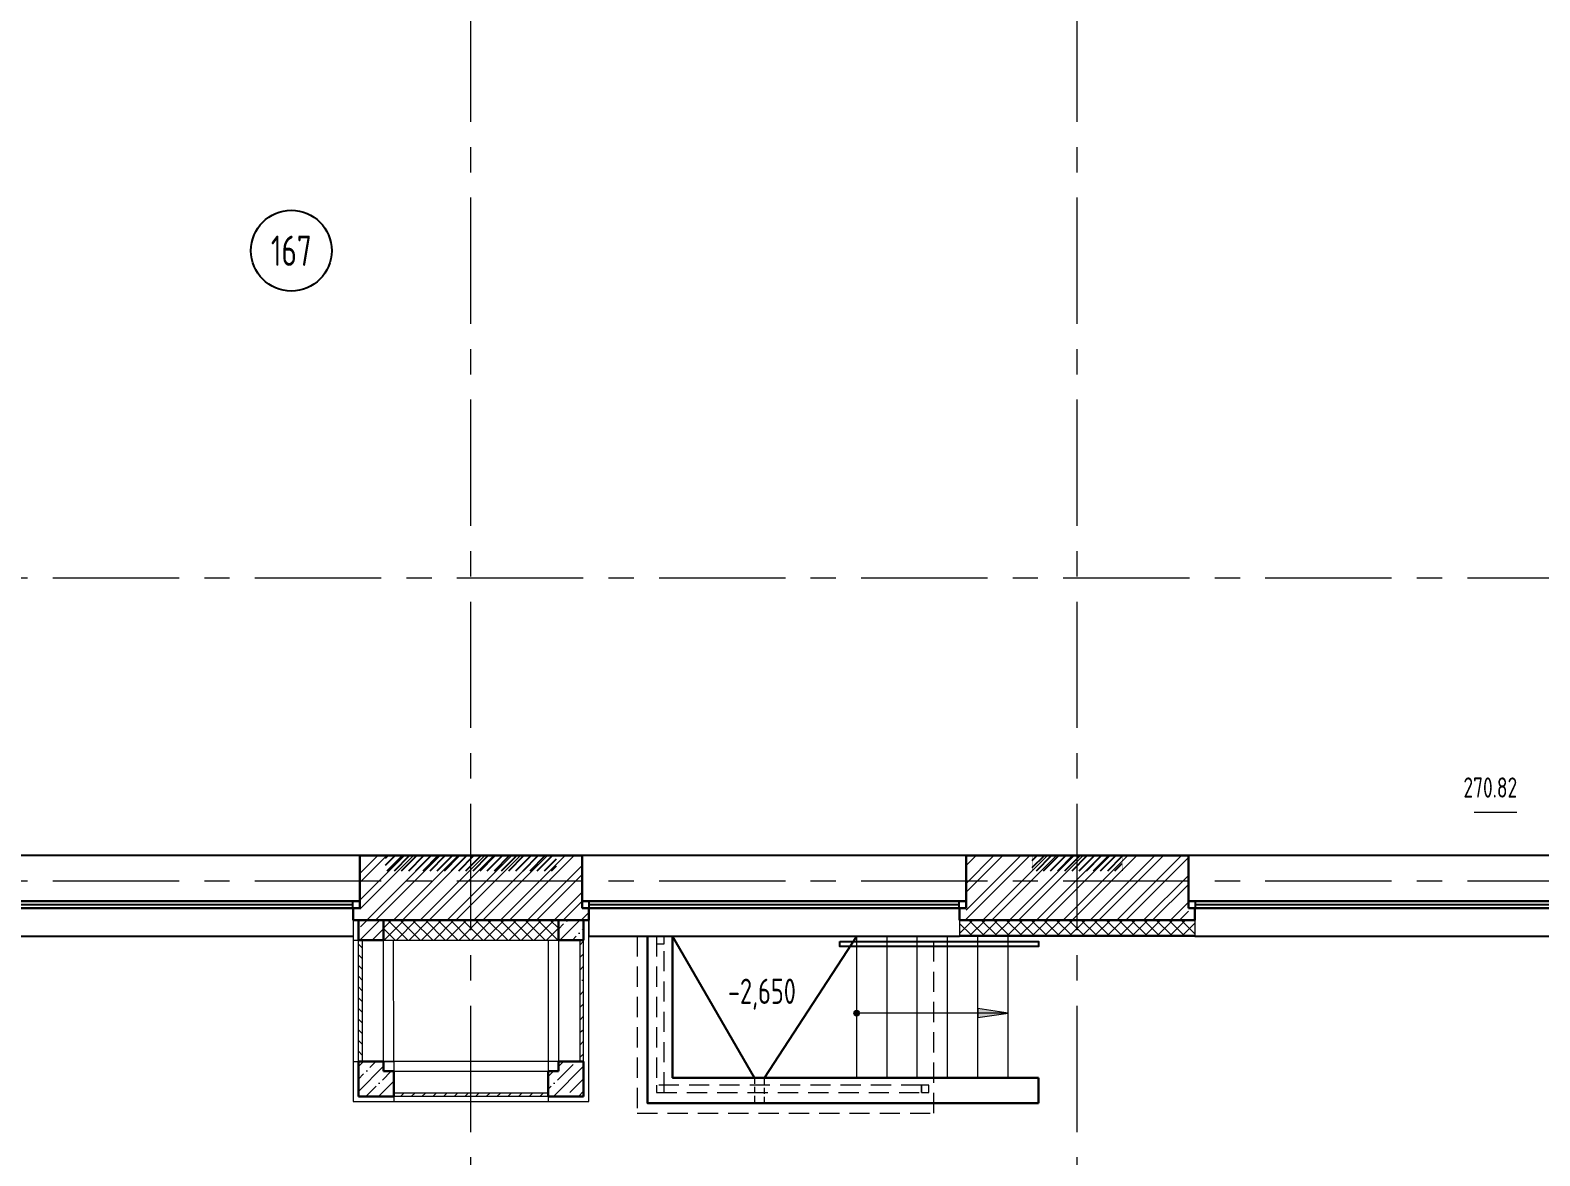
# Model space of a CAD drawing. Header units: millimetres. Extents: x -8689834 to 9420486, y -73560 to 166298.
# Drawn here: x -174592 to -159650, y 112878 to 124021 of the extents above; entities that cross this region are included whole.
import ezdxf
from ezdxf import colors
from ezdxf.entities.mleader import LeaderData, LeaderLine
from ezdxf.enums import TextEntityAlignment as Align
from ezdxf.math import Vec2, Vec3

# ---------------------------------------------------------------- set-up
doc = ezdxf.new("R2010")
doc.units = ezdxf.units.MM
doc.header["$MEASUREMENT"] = 0
doc.linetypes.add('ADSK_Штриховая_ш2 п1', pattern=[3, 2, -1])
doc.linetypes.add('CENTER', pattern=[2, 1.25, -0.25, 0.25, -0.25])
doc.layers.get('0').update_dxf_attribs({"color": 250, "lineweight": 9})
for name, color, linetype, lineweight in [('_0', 250, 'Continuous', 9), ('АР_Лестницы', 250, 'Continuous', 15), ('АР_Лестницы ограждение', 94, 'Continuous', 25), ('АР_Маркер экспликации', 239, 'Continuous', 13), ('АР_МосжилНии_Стены', 127, 'Continuous', 30), ('АР_Навесной фасад', 190, 'Continuous', 5), ('АР_Номер помещения', 1, 'Continuous', 25), ('АР_Оси', 195, 'Continuous', 9), ('АР_Отметки', 250, 'Continuous', 15), ('АР_Помещения_площадь', 19, 'Continuous', 9), ('АР_Сущ Несущая стена', 216, 'Continuous', 30), ('АР_тонкая линия', 250, 'Continuous', 0), ('АР_Утеплитель', 154, 'Continuous', 9), ('АР_Штриховка кирпич', 250, 'Continuous', 9), ('АР_Штриховка монолит', 250, 'Continuous', 9), ('Подвал', 250, 'Continuous', 30), ('Штриховка', 7, 'Continuous', 5)]:
    doc.layers.add(name, color=color, linetype=linetype, lineweight=lineweight)
doc.layers.add('АР_Кровля дорожки', color=245, linetype='Continuous')
doc.layers.add('АР_новое окно', color=155, linetype='Continuous')
doc.layers.add('ТХ_Задание КР', color=7, linetype='Continuous', true_color=0x9a5430)
doc.styles.add('ISOCPEUR', font='isocpeur.ttf', dxfattribs={"width": 0.7})
doc.styles.get("Standard").update_dxf_attribs({"font": 'isocpeur.ttf', "width": 0.7})
pattern_1 = [(45, (-1163613.57, 164426.86), (-132.58252, 132.58252), []), (45, (-1163525.18, 164426.86), (-132.58252, 132.58252), [])]

# ---------------------------------------------------------------- blocks, each defined once
blk = doc.blocks.new('*U146')
at = {"layer": 'АР_новое окно', "lineweight": 20}
for p, q in [((0, 3800), (-70, 3800)), ((0, 0), (-70, 0))]:
    blk.add_line(p, q, dxfattribs=at)
at = {"layer": 'АР_новое окно'}
for p, q in [((-70, 3800), (-70, 0)), ((-70, 0), (-70, 3800)), ((0, 3800), (0, 0)), ((0, 3730), (-70, 3730)), ((-35, 3730), (-35, 70)), ((0, 70), (-70, 70))]:
    blk.add_line(p, q, dxfattribs=at)
blk = doc.blocks.new('блок новое окно')
at = {"layer": 'АР_Навесной фасад', "ltscale": 100}
for points in [[(65, -640), (65, -800)], [(3735, -640), (3735, -800)]]:
    blk.add_lwpolyline(points, dxfattribs=at)
at = {"layer": 'АР_новое окно', "ltscale": 100}
for p, q in [((3800, 0), (0, 0)), ((3735, -521), (0, -521))]:
    blk.add_line(p, q, dxfattribs=at)
blk.add_lwpolyline([(65, -800), (3735, -800)], dxfattribs=at)
at = {"layer": 'АР_Сущ Несущая стена', "ltscale": 100}
for p, q in [((0, -521), (0, 0)), ((3800, -521), (3800, 0)), ((65, -521), (0, -521)), ((65, -521), (65, -640)), ((3800, -521), (3735, -521)), ((3735, -521), (3735, -640))]:
    blk.add_line(p, q, dxfattribs=at)
at = {"layer": 'АР_новое окно', "ltscale": 100, "xscale": -1, "rotation": 90}
blk.add_blockref('*U146', (3800, -521), dxfattribs=at)
blk = doc.blocks.new('*U36')
at = {"layer": 'АР_Номер помещения', "color": 7}
blk.add_circle((-5286, -2353), 400, dxfattribs=at)
at = {"layer": 'АР_Помещения_площадь', "color": 7}
blk.add_line((6842, -7913), (6420, -7913), dxfattribs=at)
at = {"color": 7, "style": 'ISOCPEUR', "width": 0.7, "flags": 1}
blk.add_attdef('КАТЕГОРИЯ', (-499, -2092), '', height=250, dxfattribs=at)
at = {"layer": 'АР_Номер помещения', "color": 7, "style": 'ISOCPEUR', "width": 0.7}
blk.add_attdef('НОМЕР_ПОМЕЩЕНИЯ', text='', height=300, dxfattribs=at).set_placement((-5286, -2353), align=Align.MIDDLE_CENTER)
at = {"layer": 'АР_Помещения_площадь', "color": 7, "lineweight": 30, "width": 0.7, "flags": 104}
blk.add_attdef('ИМЯ_ПОМЕЩЕНИЯ', text='', height=100, dxfattribs=at).set_placement((158, 1217), align=Align.MIDDLE_CENTER)
at = {"layer": 'АР_Помещения_площадь', "color": 7, "style": 'ISOCPEUR', "width": 0.7}
blk.add_attdef('ПЛОЩАДЬ_ПОМЕЩЕНИЯ', text='', height=200, dxfattribs=at).set_placement((6847, -7667), align=Align.MIDDLE_RIGHT)
blk = doc.blocks.new('*U29')
h = blk.add_hatch(color=256)
h.dxf.hatch_style = 1
edge = h.paths.add_edge_path()
edge.add_arc((0, 0), 27.6, 359.64, 719.64)
h = blk.add_hatch(color=256)
h.dxf.hatch_style = 1
h.paths.add_polyline_path([(1200, -44), (1200, 44), (1500, 0)])
blk.add_line((1500, 0), (0, 0))
blk.add_lwpolyline([(1200, 44), (1200, -44), (1500, 0), (1200, 44)])
blk.add_circle((0, 0), 27.6)
blk = doc.blocks.new('_DotSmall')
at = {"color": 0, "linetype": 'ByBlock', "const_width": 0.5}
blk.add_lwpolyline([(-0.0625, 0, 1), (0.0625, 0, 1)], format="xyb", close=True, dxfattribs=at)
blk = doc.blocks.new('Подложка')
at = {"layer": 'АР_Утеплитель', "ltscale": 100}
h = blk.add_hatch(dxfattribs=at)
h.set_pattern_fill('ANSI37', scale=700)
h.set_pattern_definition([(45, (-1147433.89, 163885.4), (-61.871843, 61.871843), []), (135, (-1147433.89, 163885.4), (-61.871843, -61.871843), [])])
h.paths.add_polyline_path([(-169363.92, 115210.64), (-169363.92, 115058.26)], flags=17)
h.paths.add_polyline_path([(-169363.92, 115013.26), (-169363.92, 115210.68), (-170583.92, 115213.26), (-170583.92, 115013.26)])
h.paths.add_polyline_path([(-171093.92, 115013.26), (-170994.91, 115013.26), (-170583.92, 115013.26), (-170583.92, 115213.26), (-171093.92, 115210.68)])
h.paths.add_polyline_path([(-170994.01, 113811.25), (-170994.05, 113811.25), (-170994.1, 113811.25)], flags=17)
h.paths.add_polyline_path([(-170994.86, 115013.26), (-170994.01, 113811.25), (-170993.89, 113811.25)])
h = blk.add_hatch(dxfattribs=at)
h.set_pattern_fill('ANSI37', scale=700)
h.set_pattern_definition([(45, (-1141433.89, 163882.83), (-61.871843, 61.871843), []), (135, (-1141433.89, 163882.83), (-61.871843, -61.871843), [])])
h.paths.add_polyline_path([(-163063.92, 115210.68), (-165393.92, 115210.68), (-165393.92, 115060.68), (-163063.92, 115060.68)])
at = {"layer": 'АР_Штриховка кирпич', "ltscale": 100}
h = blk.add_hatch(dxfattribs=at)
h.set_pattern_fill('ANSI32', scale=500)
h.set_pattern_definition(pattern_1)
h.paths.add_polyline_path([(-169128.92, 115850.68), (-171328.92, 115850.68), (-171328.92, 115210.68), (-169063.92, 115210.68), (-169063.92, 115329.6), (-169128.92, 115329.6)])
h = blk.add_hatch(dxfattribs=at)
h.set_pattern_fill('ANSI32', scale=500)
h.set_pattern_definition(pattern_1)
h.paths.add_polyline_path([(-163128.92, 115850.68), (-165328.92, 115850.68), (-165328.92, 115210.68), (-163128.92, 115210.68)])
h = blk.add_hatch(dxfattribs=at)
h.set_pattern_fill('ANSI31', scale=600, angle=90)
h.set_pattern_definition([(135, (-57031.28, 284811.826), (-53.033009, -53.033009), [])])
h.paths.add_polyline_path([(-171343.92, 113808.08), (-171343.92, 115013.26), (-171306.58, 115013.26), (-171306.58, 113808.08)])
h = blk.add_hatch(dxfattribs=at)
h.set_pattern_fill('ANSI31', scale=600)
h.set_pattern_definition([(45, (9.736, -810.87), (-53.033009, 53.033009), [])])
h.paths.add_polyline_path([(-170994.01, 113501.77), (-169463.83, 113501.77), (-169463.83, 113464.43), (-170994.01, 113464.43)])
at = {"layer": 'АР_Штриховка монолит', "ltscale": 500}
h = blk.add_hatch(dxfattribs=at)
h.set_pattern_fill('ANSI35', scale=700)
h.paths.add_polyline_path([(-171093.92, 115210.68), (-171343.92, 115210.68), (-171343.92, 115013.26), (-171093.92, 115013.26)])
h = blk.add_hatch(dxfattribs=at)
h.set_pattern_fill('ANSI35', scale=700)
h.paths.add_polyline_path([(-169363.92, 115210.68), (-169113.92, 115210.68), (-169113.92, 115013.26), (-169363.92, 115013.26)])
h = blk.add_hatch(dxfattribs=at)
h.set_pattern_fill('ANSI35', scale=700)
h.paths.add_polyline_path([(-170994.01, 113714.43), (-170994.01, 113714.31), (-170994.01, 113464.55), (-170994.01, 113464.43)], flags=17)
h.paths.add_polyline_path([(-170994.01, 113465.38), (-170994.01, 113699.84), (-170994.01, 113714.43), (-170994.01, 113464.43)])
h.paths.add_polyline_path([(-171093.92, 113811.25), (-171343.92, 113811.25), (-171343.92, 113464.43), (-170994.01, 113464.55), (-170994.01, 113714.31), (-171093.92, 113714.43)])
h.paths.add_polyline_path([(-169151.25, 113811.25), (-169113.92, 113811.25), (-169113.92, 115058.26), (-169151.25, 115058.26)])
h = blk.add_hatch(dxfattribs=at)
h.set_pattern_fill('ANSI35', scale=700)
h.paths.add_polyline_path([(-169463.83, 113698.7), (-169463.83, 113714.43), (-169463.78, 113464.43), (-169463.83, 113464.43)], flags=17)
h.paths.add_polyline_path([(-169463.83, 113465.24), (-169463.83, 113698.7), (-169463.83, 113464.43)], flags=16)
h.paths.add_polyline_path([(-169363.92, 113811.25), (-169113.92, 113811.25), (-169113.92, 113464.43), (-169463.78, 113464.43), (-169463.83, 113714.43), (-169363.92, 113714.43)])
at = {"layer": 'ТХ_Задание КР', "ltscale": 100, "transparency": 33554636}
h = blk.add_hatch(dxfattribs=at)
h.set_pattern_fill('ANSI31', scale=400)
h.set_pattern_definition([(45, (6000, -11651.34), (-35.355339, 35.355339), [])])
h.paths.add_polyline_path([(-171073.91, 115700.6), (-171073.91, 115850.64), (-169383.91, 115850.64), (-169383.91, 115700.6)])
h = blk.add_hatch(dxfattribs=at)
h.set_pattern_fill('ANSI31', scale=400)
h.set_pattern_definition([(45, (12000, -11651.295), (-35.355339, 35.355339), [])])
h.paths.add_polyline_path([(-164673.91, 115700.64), (-164673.91, 115850.68), (-163783.91, 115850.68), (-163783.91, 115700.64)])
at = {"color": 7, "lineweight": 30, "ltscale": 100}
blk.add_line((-164611.71, 113650.68, -6.9), (-164611.71, 113400.68, -6.9), dxfattribs=at)
at = {"color": 7, "ltscale": 150}
for points in [[(-167424.5, 113650.68), (-168233.16, 115050.68)], [(-167324.5, 113650.68), (-166411.71, 115050.68)]]:
    blk.add_lwpolyline(points, dxfattribs=at)
at = {"layer": '_0', "color": 7, "ltscale": 100}
for points in [[(-171343.92, 113811.25), (-171343.92, 115013.26), (-171306.58, 115013.26), (-171306.58, 113811.25)], [(-169113.92, 113811.25), (-169113.92, 115013.26), (-169151.25, 115013.26), (-169151.25, 113811.25)], [(-170994.01, 113501.77), (-169463.83, 113501.77), (-169463.83, 113464.43), (-170994.01, 113464.43)]]:
    blk.add_lwpolyline(points, close=True, dxfattribs=at)
at = {"layer": 'АР_Лестницы', "color": 7, "ltscale": 100}
for p, q in [((-166411.71, 113650.68, -3.45), (-166411.71, 115050.68, -3.45)), ((-166111.37, 113650.68, 0.32), (-166111.37, 115050.68, 0.32)), ((-165811.71, 113650.68, -3.45), (-165811.71, 115050.68, -3.45)), ((-165511.71, 113650.68, -3.45), (-165511.71, 115050.68, -3.45)), ((-165211.71, 113650.68, -3.45), (-165211.71, 115050.68, -3.45)), ((-164911.71, 113650.68, -3.45), (-164911.71, 115050.68, -3.45))]:
    blk.add_line(p, q, dxfattribs=at)
at = {"layer": 'АР_Лестницы', "color": 7, "lineweight": 30, "ltscale": 100}
for points in [[(-164611.71, 113400.68), (-168483.16, 113400.68), (-168483.16, 115050.68)], [(-164611.71, 113650.68), (-168233.16, 113650.68), (-168233.16, 115050.68)]]:
    blk.add_lwpolyline(points, dxfattribs=at)
at = {"layer": 'АР_Лестницы ограждение', "color": 7, "ltscale": 100}
blk.add_lwpolyline([(-166577.98, 115000.68), (-164611.71, 115000.68), (-164611.71, 114950.68), (-166577.98, 114950.68)], close=True, dxfattribs=at)
at = {"layer": 'АР_МосжилНии_Стены', "color": 7, "ltscale": 100}
for p, q in [((-171343.92, 115210.68), (-171343.92, 115013.26)), ((-171093.92, 115210.68), (-171093.92, 115013.26)), ((-169363.92, 115013.26), (-169363.92, 115210.68)), ((-169113.92, 115013.26), (-169113.92, 115210.68)), ((-171343.92, 115013.26), (-171093.92, 115013.26)), ((-169113.92, 115013.26), (-169363.92, 115013.26)), ((-171343.92, 113811.25), (-171343.92, 113464.43)), ((-171093.92, 113811.25), (-171343.92, 113811.25)), ((-171093.92, 113811.25), (-171093.92, 113714.43)), ((-171093.92, 113714.43), (-170994.01, 113714.43)), ((-170994.01, 113714.43), (-170994.01, 113464.43)), ((-169463.83, 113714.43), (-169363.92, 113714.43)), ((-169363.92, 113714.43), (-169363.92, 113811.25)), ((-169363.92, 113811.25), (-169113.92, 113811.25)), ((-169113.92, 113464.43), (-169113.92, 113811.25)), ((-171343.92, 113464.43), (-170994.01, 113464.43)), ((-169463.83, 113464.43), (-169113.92, 113464.43))]:
    blk.add_line(p, q, dxfattribs=at)
blk.add_lwpolyline([(-169463.83, 113714.43), (-169463.83, 113464.43)], dxfattribs=at)
at = {"layer": 'АР_Навесной фасад', "color": 7, "ltscale": 100}
for p, q in [((-165393.92, 115060.68), (-163063.92, 115060.68)), ((-165393.92, 115050.68), (-163063.92, 115050.68)), ((-171393.92, 115013.26), (-169363.92, 115013.26)), ((-171393.92, 113811.25), (-170994.01, 113811.25)), ((-170994.01, 113714.43), (-169463.83, 113714.43)), ((-169463.83, 113813.56), (-169463.83, 113714.43))]:
    blk.add_line(p, q, dxfattribs=at)
for points in [[(-169363.92, 115013.26), (-169363.92, 113811.25), (-171093.92, 113811.25), (-171093.39, 115013.26)], [(-169464.89, 115013.26), (-169463.83, 113813.56), (-170994.01, 113811.25), (-170994.91, 115013.26)]]:
    blk.add_lwpolyline(points, dxfattribs=at)
at = {"layer": 'АР_Оси', "color": 7, "linetype": 'CENTER', "ltscale": 1000}
for p, q in [((-170233.92, 134363.15), (-170233.92, 78630.8)), ((-164233.92, 134363.15), (-164233.92, 78252.6)), ((-224367.61, 118600.68), (-141189.21, 118600.68)), ((-224367.61, 115600.68), (-141189.21, 115600.68))]:
    blk.add_line(p, q, dxfattribs=at)
at = {"layer": 'АР_Сущ Несущая стена', "color": 7, "ltscale": 100}
for p, q in [((-171328.92, 115850.68), (-169128.92, 115850.68)), ((-165328.92, 115850.68), (-163128.92, 115850.68)), ((-165328.92, 115329.6), (-165328.92, 115850.68)), ((-171393.92, 115210.68), (-169063.92, 115210.68)), ((-165328.92, 115329.6), (-165393.92, 115329.6)), ((-165393.92, 115329.6), (-165393.92, 115210.68)), ((-165393.92, 115210.68), (-163063.92, 115210.68))]:
    blk.add_line(p, q, dxfattribs=at)
at = {"layer": 'АР_тонкая линия', "color": 7, "linetype": 'ADSK_Штриховая_ш2 п1', "ltscale": 100}
blk.add_lwpolyline([(-168583.16, 115050.68), (-168583.16, 113300.68), (-165649.24, 113300.68), (-165649.24, 115050.68)], dxfattribs=at)
for points in [[(-168391.92, 113504.56), (-168318.16, 113504.56), (-168317.65, 115050.68), (-168391.4, 115050.68)], [(-168391.92, 113578.31), (-168391.92, 113504.56), (-165770.37, 113504.78), (-165770.37, 113578.54)]]:
    blk.add_lwpolyline(points, close=True, dxfattribs=at)
at = {"layer": 'АР_тонкая линия', "color": 7, "linetype": 'ADSK_Штриховая_ш2 п1', "ltscale": 30}
blk.add_lwpolyline([(-167324.5, 113650.68), (-167424.5, 113650.68), (-167424.51, 113400.68), (-167324.5, 113400.68)], close=True, dxfattribs=at)
at = {"layer": 'АР_Утеплитель', "color": 7, "ltscale": 0.25}
for p, q in [((-171393.92, 115210.68), (-171393.92, 113414.43)), ((-169063.92, 113414.43), (-169063.92, 115210.68))]:
    blk.add_line(p, q, dxfattribs=at)
at = {"layer": 'Подвал', "color": 7, "lineweight": 13, "ltscale": 500}
for points in [[(-168391.4, 114977.32), (-168317.62, 114977.32), (-168317.62, 115050.68), (-168391.4, 115050.68)], [(-165770.37, 113504.56), (-165696.62, 113504.56), (-165696.62, 113578.54), (-165770.37, 113578.54)]]:
    blk.add_lwpolyline(points, close=True, dxfattribs=at)
at = {"layer": 'ТХ_Задание КР', "color": 7, "ltscale": 100, "const_width": 2}
for points in [[(-171073.91, 115700.6), (-171073.91, 115850.64), (-169383.91, 115850.64), (-169383.91, 115700.6)], [(-164673.91, 115700.64), (-164673.91, 115850.68), (-163783.91, 115850.68), (-163783.91, 115700.64)]]:
    blk.add_lwpolyline(points, close=True, dxfattribs=at)
at = {"layer": 'Штриховка', "color": 7, "ltscale": 500}
for p, q in [((-171306.58, 115013.26), (-171256.58, 115013.26)), ((-169161.25, 115013.26), (-169211.25, 115013.26)), ((-170994.01, 113811.25), (-170994.01, 113714.43)), ((-171393.92, 113414.43), (-169063.92, 113414.43)), ((-170994.01, 113464.43), (-170994.01, 113414.43)), ((-169463.83, 113464.43), (-169463.83, 113414.43))]:
    blk.add_line(p, q, dxfattribs=at)
at = {"color": 7}
for p in [(-175128.92, 115850.68), (-169128.92, 115850.68)]:
    blk.add_blockref('блок новое окно', p, dxfattribs=at)
at = {"layer": 'АР_Лестницы', "color": 7, "ltscale": 100}
blk.add_blockref('*U29', (-166411.71, 114290.68, -3.45), dxfattribs=at)
at = {"layer": 'АР_Маркер экспликации', "color": 7}
ref = blk.add_blockref('*U36', (-166721.36, 124190.73), dxfattribs=at)
ref.add_attrib('НОМЕР_ПОМЕЩЕНИЯ', '167', dxfattribs={"layer": 'АР_Номер помещения', "color": 7, "height": 300, "style": 'ISOCPEUR', "width": 0.7}).set_placement((-172007.5, 121837.8), align=Align.MIDDLE_CENTER)
ref.add_attrib('ПЛОЩАДЬ_ПОМЕЩЕНИЯ', '270.82', dxfattribs={"layer": 'АР_Помещения_площадь', "color": 7, "height": 200, "style": 'ISOCPEUR', "width": 0.7}).set_placement((-159874.07, 116523.85), align=Align.MIDDLE_RIGHT)
at = {"layer": 'АР_новое окно', "color": 7}
blk.add_blockref('блок новое окно', (-163128.92, 115850.68), dxfattribs=at)
at = {"layer": 'АР_Отметки', "color": 7}
ml = blk.add_multileader_mtext('Standard', dxfattribs=at)
ml.set_content('-0,180', color=7, style='ISOCPEUR')
ml.set_leader_properties(color=256, linetype='Continuous', lineweight=-1)
ml.set_arrow_properties(name='DOTSMALL')
ml.build(insert=Vec2(0, 0))
ml.multileader.update_dxf_attribs({"has_text_frame": 1, "text_left_attachment_type": 4, "text_right_attachment_type": 4, "dogleg_length": 100, "arrow_head_size": 180})
ctx = ml.context
ctx.base_point, ctx.char_height, ctx.arrow_head_size, ctx.landing_gap_size, ctx.plane_origin = Vec3(-187330.86, 132104.91), 250, 180, 50, Vec3(-189492.07, 131156.16)
ctx.left_attachment, ctx.right_attachment = 4, 4
notes = []
notes.append((ctx, [(0, (0, 0, 0), (0, 0), (1, 0), 1, [])]))
ctx.mtext.insert, ctx.mtext.width, ctx.mtext.line_spacing_style, ctx.mtext.flow_direction = Vec3(-187280.86, 132438.24), 852.697, 2, 5
ml = blk.add_multileader_mtext('Standard', dxfattribs=at)
ml.set_content('-1,140', color=7, style='ISOCPEUR')
ml.set_leader_properties(color=256, linetype='Continuous', lineweight=-1)
ml.set_arrow_properties(name='DOTSMALL')
ml.build(insert=Vec2(0, 0))
ml.multileader.update_dxf_attribs({"has_text_frame": 1, "text_left_attachment_type": 4, "text_right_attachment_type": 4, "dogleg_length": 100, "arrow_head_size": 180})
ctx = ml.context
ctx.base_point, ctx.char_height, ctx.arrow_head_size, ctx.landing_gap_size, ctx.plane_origin = Vec3(-177632.95, 129806.93), 250, 180, 50, Vec3(-177725.51, 129707.92)
ctx.left_attachment, ctx.right_attachment = 4, 4
notes.append((ctx, [(0, (0, 0, 0), (0, 0), (1, 0), 1, [])]))
ctx.mtext.insert, ctx.mtext.width, ctx.mtext.line_spacing_style, ctx.mtext.flow_direction = Vec3(-177582.95, 130140.26), 852.697, 2, 5
ml = blk.add_multileader_mtext('Standard', dxfattribs=at)
ml.set_content('-0,180', color=7, style='ISOCPEUR')
ml.set_leader_properties(color=256, linetype='Continuous', lineweight=-1)
ml.set_arrow_properties(name='DOTSMALL')
ml.build(insert=Vec2(0, 0))
ml.multileader.update_dxf_attribs({"has_text_frame": 1, "text_left_attachment_type": 4, "text_right_attachment_type": 4, "dogleg_length": 100, "arrow_head_size": 180})
ctx = ml.context
ctx.base_point, ctx.char_height, ctx.arrow_head_size, ctx.landing_gap_size, ctx.plane_origin = Vec3(-186007.86, 129680.96), 250, 180, 50, Vec3(-188169.07, 128732.21)
ctx.left_attachment, ctx.right_attachment = 4, 4
notes.append((ctx, [(0, (0, 0, 0), (0, 0), (1, 0), 1, [])]))
ctx.mtext.insert, ctx.mtext.width, ctx.mtext.line_spacing_style, ctx.mtext.flow_direction = Vec3(-185957.86, 130014.3), 852.697, 2, 5
ml = blk.add_multileader_mtext('Standard', dxfattribs=at)
ml.set_content('Л.4', color=7, style='ISOCPEUR')
ml.set_leader_properties(color=256, linetype='Continuous', lineweight=-1)
ml.set_arrow_properties(name='DOTSMALL')
ml.build(insert=Vec2(0, 0))
ml.multileader.update_dxf_attribs({"has_text_frame": 1, "text_left_attachment_type": 4, "text_right_attachment_type": 4, "dogleg_length": 100, "arrow_head_size": 180})
ctx = ml.context
ctx.base_point, ctx.char_height, ctx.arrow_head_size, ctx.landing_gap_size, ctx.plane_origin = Vec3(-184816.28, 129601.58), 250, 180, 50, Vec3(-159580.37, 117978.47)
ctx.left_attachment, ctx.right_attachment = 4, 4
notes.append((ctx, [(0, (0, 0, 0), (0, 0), (1, 0), 1, [])]))
ctx.mtext.insert, ctx.mtext.width, ctx.mtext.line_spacing_style, ctx.mtext.flow_direction = Vec3(-184766.28, 129934.92), 852.697, 2, 5
ml = blk.add_multileader_mtext('Standard', dxfattribs=at)
ml.set_content('-0,180', color=7, style='ISOCPEUR')
ml.set_leader_properties(color=256, linetype='Continuous', lineweight=-1)
ml.set_arrow_properties(name='DOTSMALL')
ml.build(insert=Vec2(0, 0))
ml.multileader.update_dxf_attribs({"has_text_frame": 1, "text_left_attachment_type": 4, "text_right_attachment_type": 4, "dogleg_length": 100, "arrow_head_size": 180})
ctx = ml.context
ctx.base_point, ctx.char_height, ctx.arrow_head_size, ctx.landing_gap_size, ctx.plane_origin = Vec3(-195902.06, 128915.24), 250, 180, 50, Vec3(-198063.28, 127966.49)
ctx.left_attachment, ctx.right_attachment = 4, 4
notes.append((ctx, [(0, (0, 0, 0), (0, 0), (1, 0), 1, [])]))
ctx.mtext.insert, ctx.mtext.width, ctx.mtext.line_spacing_style, ctx.mtext.flow_direction = Vec3(-195852.06, 129248.58), 852.697, 2, 5
ml = blk.add_multileader_mtext('Standard', dxfattribs=at)
ml.set_content('-1,140', color=7, style='ISOCPEUR')
ml.set_leader_properties(color=256, linetype='Continuous', lineweight=-1)
ml.set_arrow_properties(name='DOTSMALL')
ml.build(insert=Vec2(0, 0))
ml.multileader.update_dxf_attribs({"has_text_frame": 1, "text_left_attachment_type": 4, "text_right_attachment_type": 4, "dogleg_length": 100, "arrow_head_size": 180})
ctx = ml.context
ctx.base_point, ctx.char_height, ctx.arrow_head_size, ctx.landing_gap_size, ctx.plane_origin = Vec3(-180313.72, 128673.32, 0), 250, 180, 50, Vec3(-180395.12, 128959.46, 0)
ctx.left_attachment, ctx.right_attachment = 4, 4
notes.append((ctx, [(0, (0, 0, 0), (0, 0), (1, 0), 1, [])]))
ctx.mtext.insert, ctx.mtext.width, ctx.mtext.line_spacing_style, ctx.mtext.flow_direction = Vec3(-180263.72, 129006.66, 0), 852.697, 2, 5
ml = blk.add_multileader_mtext('Standard', dxfattribs=at)
ml.set_content('-0,180', color=7, style='ISOCPEUR')
ml.set_leader_properties(color=256, linetype='Continuous', lineweight=-1)
ml.set_arrow_properties(name='DOTSMALL')
ml.build(insert=Vec2(0, 0))
ml.multileader.update_dxf_attribs({"has_text_frame": 1, "text_left_attachment_type": 4, "text_right_attachment_type": 4, "dogleg_length": 100, "arrow_head_size": 180})
ctx = ml.context
ctx.base_point, ctx.char_height, ctx.arrow_head_size, ctx.landing_gap_size, ctx.plane_origin = Vec3(-204920.73, 122356.47), 250, 180, 50, Vec3(-207081.94, 121407.72)
ctx.left_attachment, ctx.right_attachment = 4, 4
notes.append((ctx, [(0, (0, 0, 0), (0, 0), (1, 0), 1, [])]))
ctx.mtext.insert, ctx.mtext.width, ctx.mtext.line_spacing_style, ctx.mtext.flow_direction = Vec3(-204870.73, 122689.8), 852.697, 2, 5
ml = blk.add_multileader_mtext('Standard', dxfattribs=at)
ml.set_content('{\\W0.8;-2,730}', color=7, style='ISOCPEUR')
ml.set_leader_properties(color=256, linetype='Continuous', lineweight=-1)
ml.set_arrow_properties(name='DOTSMALL')
ml.build(insert=Vec2(0, 0))
ml.multileader.update_dxf_attribs({"has_text_frame": 1, "text_left_attachment_type": 4, "text_right_attachment_type": 4, "dogleg_length": 100, "arrow_head_size": 180})
ctx = ml.context
ctx.base_point, ctx.char_height, ctx.arrow_head_size, ctx.landing_gap_size, ctx.plane_origin = Vec3(-314791.32, 121809.02, 0), 250, 180, 50, Vec3(-319449.83, 117956.71, 0)
ctx.left_attachment, ctx.right_attachment = 4, 4
notes.append((ctx, [(0, (0, 0, 0), (0, 0), (1, 0), 1, [])]))
ctx.mtext.insert, ctx.mtext.width, ctx.mtext.defined_height, ctx.mtext.line_spacing_style, ctx.mtext.flow_direction = Vec3(-314741.32, 122142.35, 0), 769.989, 343.89, 2, 5
ml = blk.add_multileader_mtext('Standard', dxfattribs=at)
ml.set_content('0,000', color=7, style='ISOCPEUR')
ml.set_leader_properties(color=256, linetype='Continuous', lineweight=-1)
ml.set_arrow_properties(name='DOTSMALL')
ml.build(insert=Vec2(0, 0))
ml.multileader.update_dxf_attribs({"has_text_frame": 1, "text_left_attachment_type": 4, "text_right_attachment_type": 4, "dogleg_length": 100, "arrow_head_size": 180})
ctx = ml.context
ctx.base_point, ctx.char_height, ctx.arrow_head_size, ctx.landing_gap_size, ctx.plane_origin = Vec3(-186893.33, 121409.37), 250, 180, 50, Vec3(-189054.54, 120460.62)
ctx.left_attachment, ctx.right_attachment = 4, 4
notes.append((ctx, [(0, (0, 0, 0), (0, 0), (1, 0), 1, [])]))
ctx.mtext.insert, ctx.mtext.width, ctx.mtext.line_spacing_style, ctx.mtext.flow_direction = Vec3(-186843.33, 121742.7), 852.697, 2, 5
ml = blk.add_multileader_mtext('Standard', dxfattribs=at)
ml.set_content('{\\W0.8;-2,430}', color=7, style='ISOCPEUR')
ml.set_leader_properties(color=256, linetype='Continuous', lineweight=-1)
ml.set_arrow_properties(name='DOTSMALL')
ml.build(insert=Vec2(0, 0))
ml.multileader.update_dxf_attribs({"has_text_frame": 1, "text_left_attachment_type": 4, "text_right_attachment_type": 4, "dogleg_length": 100, "arrow_head_size": 180})
ctx = ml.context
ctx.base_point, ctx.char_height, ctx.arrow_head_size, ctx.landing_gap_size, ctx.plane_origin = Vec3(-301002.25, 120038.58), 250, 180, 50, Vec3(-299949.55, 118383.41)
ctx.left_attachment, ctx.right_attachment = 4, 4
notes.append((ctx, [(0, (0, 0, 0), (0, 0), (1, 0), 1, [])]))
ctx.mtext.insert, ctx.mtext.width, ctx.mtext.line_spacing_style, ctx.mtext.flow_direction = Vec3(-300952.25, 120371.92), 852.697, 2, 5
ml = blk.add_multileader_mtext('Standard', dxfattribs=at)
ml.set_content('{\\W0.8;-2,430}', color=7, style='ISOCPEUR')
ml.set_leader_properties(color=256, linetype='Continuous', lineweight=-1)
ml.set_arrow_properties(name='DOTSMALL')
ml.build(insert=Vec2(0, 0))
ml.multileader.update_dxf_attribs({"has_text_frame": 1, "text_left_attachment_type": 4, "text_right_attachment_type": 4, "dogleg_length": 100, "arrow_head_size": 180})
ctx = ml.context
ctx.base_point, ctx.char_height, ctx.arrow_head_size, ctx.landing_gap_size, ctx.plane_origin = Vec3(-336711.89, 117132.66), 250, 180, 50, Vec3(-335659.19, 115477.48)
ctx.left_attachment, ctx.right_attachment = 4, 4
notes.append((ctx, [(0, (0, 0, 0), (0, 0), (1, 0), 1, [])]))
ctx.mtext.insert, ctx.mtext.width, ctx.mtext.line_spacing_style, ctx.mtext.flow_direction = Vec3(-336661.89, 117465.99), 852.697, 2, 5
ml = blk.add_multileader_mtext('Standard', dxfattribs=at)
ml.set_content('-2,650', color=7, style='ISOCPEUR')
ml.set_leader_properties(color=256, linetype='Continuous', lineweight=-1)
ml.set_arrow_properties(name='DOTSMALL')
ml.build(insert=Vec2(0, 0))
ml.multileader.update_dxf_attribs({"has_text_frame": 1, "text_left_attachment_type": 4, "text_right_attachment_type": 4, "dogleg_length": 100, "arrow_head_size": 180})
ctx = ml.context
ctx.base_point, ctx.char_height, ctx.arrow_head_size, ctx.landing_gap_size, ctx.plane_origin = Vec3(-167735.96, 114298.54), 250, 180, 50, Vec3(-169596.67, 113652.06)
ctx.left_attachment, ctx.right_attachment = 4, 4
notes.append((ctx, [(0, (0, 0, 0), (0, 0), (1, 0), 1, [])]))
ctx.mtext.insert, ctx.mtext.width, ctx.mtext.line_spacing_style, ctx.mtext.flow_direction = Vec3(-167685.96, 114631.88), 852.697, 2, 5
ml = blk.add_multileader_mtext('Standard', dxfattribs=at)
ml.set_content('-0,180', color=7, style='ISOCPEUR')
ml.set_leader_properties(color=256, linetype='Continuous', lineweight=-1)
ml.set_arrow_properties(name='DOTSMALL')
ml.build(insert=Vec2(0, 0))
ml.multileader.update_dxf_attribs({"has_text_frame": 1, "text_left_attachment_type": 4, "text_right_attachment_type": 4, "dogleg_length": 100, "arrow_head_size": 180})
ctx = ml.context
ctx.base_point, ctx.char_height, ctx.arrow_head_size, ctx.landing_gap_size, ctx.plane_origin = Vec3(-196036.46, 113004.4), 250, 180, 50, Vec3(-198197.67, 112055.65)
ctx.left_attachment, ctx.right_attachment = 4, 4
notes.append((ctx, [(0, (0, 0, 0), (0, 0), (1, 0), 1, [])]))
ctx.mtext.insert, ctx.mtext.width, ctx.mtext.line_spacing_style, ctx.mtext.flow_direction = Vec3(-195986.46, 113337.73), 852.697, 2, 5
for ctx, leaders in notes:
    for number, flags, end, landing, length, lines in leaders:
        leader = LeaderData()
        leader.index, (leader.has_last_leader_line, leader.has_dogleg_vector, leader.attachment_direction) = number, flags
        leader.last_leader_point, leader.dogleg_vector, leader.dogleg_length = Vec3(end), Vec3(landing), length
        for number, points, colour, breaks in lines:
            line = LeaderLine()
            line.index, line.vertices, line.color, line.breaks = number, Vec3.list(points), colors.encode_raw_color(colour), breaks
            leader.lines.append(line)
        ctx.leaders.append(leader)

msp = doc.modelspace()

# ---------------------------------------------------------------- block references
at = {"layer": 'АР_Кровля дорожки', "color": 7}
msp.add_blockref('Подложка', (0, 0), dxfattribs=at)

doc.saveas('drawing.dxf')
